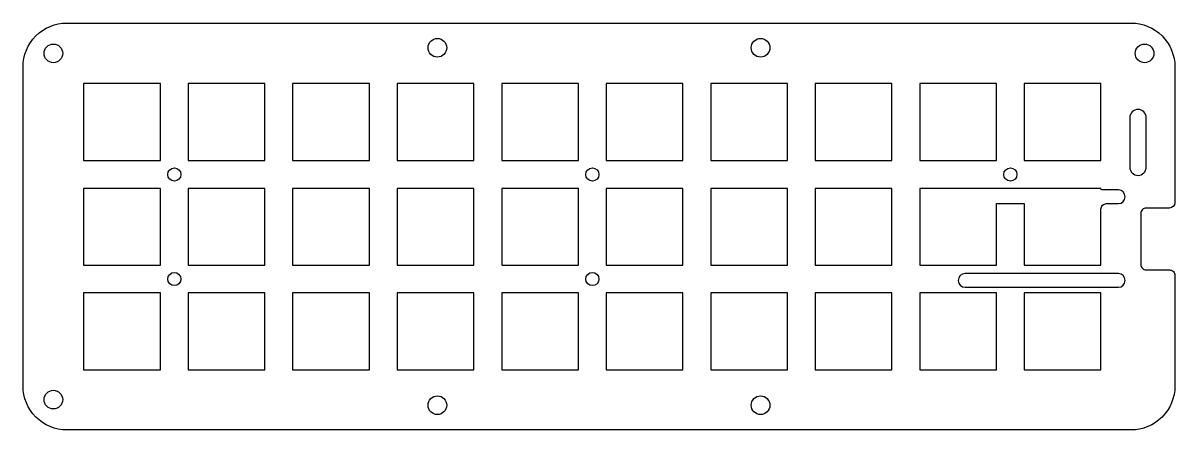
# Model space of a CAD drawing. Header units: millimetres. Extents: x 1 to 211, y -75 to -1.
import ezdxf

# ---------------------------------------------------------------- set-up
doc = ezdxf.new("R2010")
doc.units = ezdxf.units.MM
doc.layers.get('0').update_dxf_attribs({"linetype": 'CONTINUOUS'})

msp = doc.modelspace()

# ---------------------------------------------------------------- linework, layer by layer
for points in [[(205.77, -34.69, 0.414214), (204.77, -35.69), (204.77, -44.96, 0.414214), (205.77, -45.96), (209.98, -45.96, -0.414397), (210.98, -46.96), (210.97, -67.12, -0.414214), (202.97, -75.12), (9, -75.12, -0.414214), (1, -67.12), (1, -8.98, -0.414214), (9, -0.98), (202.97, -0.98, -0.414214), (210.97, -8.98), (210.95, -33.7, -0.41188), (209.95, -34.69)], [(205.75, -18.23, 1), (202.75, -18.23), (202.75, -27.23, 1), (205.75, -27.23)], [(178.45, -31.1), (164.45, -31.1), (164.45, -45.1), (178.45, -45.1), (178.45, -33.89), (183.5, -33.89), (183.5, -45.1), (197.5, -45.1), (197.5, -34.89, -0.414214), (198.5, -33.89), (200.66, -33.89, 1), (200.66, -31.39), (197.7, -31.39, -0.414214), (197.5, -31.19), (197.5, -31.13, 0.414214), (197.47, -31.1), (183.5, -31.1)], [(172.72, -49.13), (200.66, -49.13, 1), (200.66, -46.63), (172.72, -46.63, 1)]]:
    msp.add_lwpolyline(points, format="xyb", close=True)
for points in [[(26.05, -12), (12.05, -12), (12.05, -26), (26.05, -26)], [(31.1, -26), (45.1, -26), (45.1, -12), (31.1, -12)], [(64.15, -12), (50.15, -12), (50.15, -26), (64.15, -26)], [(83.2, -12), (69.2, -12), (69.2, -26), (83.2, -26)], [(102.25, -26), (102.25, -12), (88.25, -12), (88.25, -26)], [(107.3, -26), (121.3, -26), (121.3, -12), (107.3, -12)], [(140.35, -12), (126.35, -12), (126.35, -26), (140.35, -26)], [(159.4, -12), (145.4, -12), (145.4, -26), (159.4, -26)], [(178.45, -12), (164.45, -12), (164.45, -26), (178.45, -26)], [(183.5, -26), (197.5, -26), (197.5, -12), (183.5, -12)], [(26.05, -45.1), (26.05, -31.1), (12.05, -31.1), (12.05, -45.1)], [(45.1, -31.1), (31.1, -31.1), (31.1, -45.1), (45.1, -45.1)], [(64.15, -45.1), (64.15, -31.1), (50.15, -31.1), (50.15, -45.1)], [(69.2, -31.1), (69.2, -45.1), (83.2, -45.1), (83.2, -31.1)], [(88.25, -31.1), (88.25, -45.1), (102.25, -45.1), (102.25, -31.1)], [(107.3, -45.1), (121.3, -45.1), (121.3, -31.1), (107.3, -31.1)], [(126.35, -45.1), (140.35, -45.1), (140.35, -31.1), (126.35, -31.1)], [(159.4, -31.1), (145.4, -31.1), (145.4, -45.1), (159.4, -45.1)], [(26.05, -50.15), (12.05, -50.15), (12.05, -64.15), (26.05, -64.15)], [(45.1, -64.15), (45.1, -50.15), (31.1, -50.15), (31.1, -64.15)], [(64.15, -64.15), (64.15, -50.15), (50.15, -50.15), (50.15, -64.15)], [(69.2, -50.15), (69.2, -64.15), (83.2, -64.15), (83.2, -50.15)], [(88.25, -50.15), (88.25, -64.15), (102.25, -64.15), (102.25, -50.15)], [(107.3, -64.15), (121.3, -64.15), (121.3, -50.15), (107.3, -50.15)], [(140.35, -64.15), (140.35, -50.15), (126.35, -50.15), (126.35, -64.15)], [(159.4, -50.15), (145.4, -50.15), (145.4, -64.15), (159.4, -64.15)], [(178.45, -50.15), (164.45, -50.15), (164.45, -64.15), (178.45, -64.15)], [(183.5, -64.15), (197.5, -64.15), (197.5, -50.15), (183.5, -50.15)]]:
    msp.add_lwpolyline(points, close=True)
for centre, radius in [((76.53, -5.48), 1.7), ((135.44, -5.48), 1.7), ((6.53, -6.51), 1.7), ((205.44, -6.51), 1.7), ((28.58, -28.58), 1.2), ((104.78, -28.58), 1.2), ((180.98, -28.58), 1.2), ((28.58, -47.63), 1.2), ((104.78, -47.63), 1.2), ((6.53, -69.6), 1.7), ((76.53, -70.62), 1.7), ((135.44, -70.62), 1.7)]:
    msp.add_circle(centre, radius)

doc.saveas('drawing.dxf')
